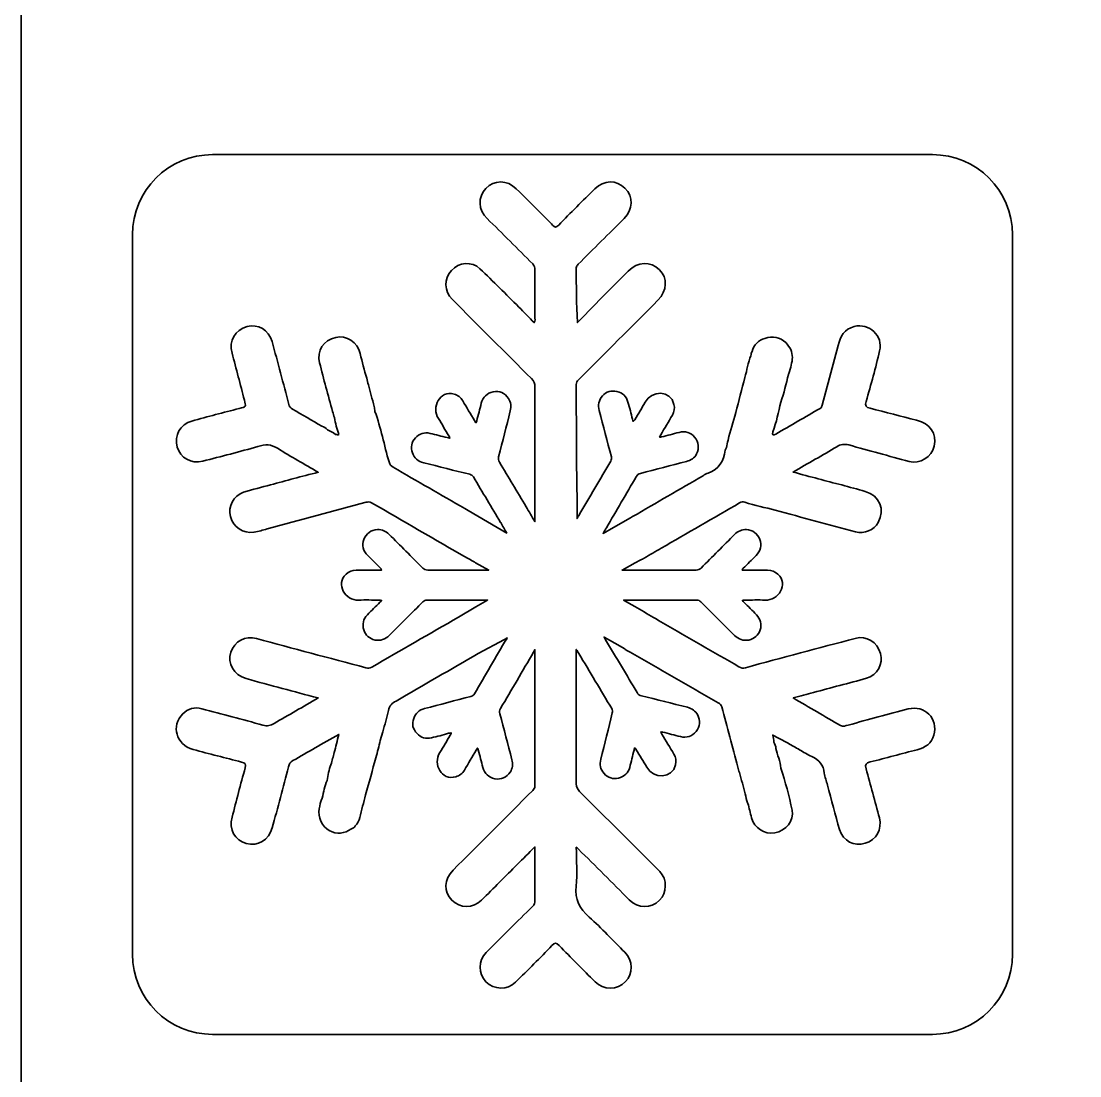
# Model space of a CAD drawing. Extents: x 33 to 2005, y -1071 to -21.
# Drawn here: x 32.9 to 300.2, y -553.9 to -287.6 of the extents above; entities that cross this region are included whole.
import ezdxf

# ---------------------------------------------------------------- set-up
doc = ezdxf.new("R2010")
doc.units = 0
doc.header["$MEASUREMENT"] = 0
doc.layers.add('Layer 1', color=7, linetype='Continuous', lineweight=0)

# ---------------------------------------------------------------- blocks, each defined once
blk = doc.blocks.new('Block_0')
at = {"layer": 'Layer 1', "color": 240, "lineweight": 35, "true_color": 0xed2024}
for points, knots in [([(753.8, -21.22), (753.8, -21.22), (84.26, -21.22), (84.26, -21.22), (55.91, -21.22), (32.93, -44.21), (32.93, -72.56), (32.93, -72.56), (32.93, -1043.07), (32.93, -1043.07), (32.93, -1056.71), (43.99, -1067.78), (57.63, -1067.78), (57.63, -1067.78), (780.43, -1067.78), (780.43, -1067.78), (794.08, -1067.78), (805.14, -1056.71), (805.14, -1043.07), (805.14, -1043.07), (805.14, -72.56), (805.14, -72.56), (805.14, -44.21), (782.15, -21.22), (753.8, -21.22)], [0, 0, 0, 0, 1, 1, 1, 2, 2, 2, 3, 3, 3, 4, 4, 4, 5, 5, 5, 6, 6, 6, 7, 7, 7, 8, 8, 8, 8]), ([(283.22, -523.26), (283.22, -534.43), (274.17, -543.48), (263, -543.48), (263, -543.48), (81.26, -543.48), (81.26, -543.48), (70.09, -543.48), (61.04, -534.43), (61.04, -523.26), (61.04, -523.26), (61.04, -341.52), (61.04, -341.52), (61.04, -330.35), (70.09, -321.3), (81.26, -321.3), (81.26, -321.3), (263, -321.3), (263, -321.3), (274.17, -321.3), (283.22, -330.35), (283.22, -341.52), (283.22, -341.52), (283.22, -523.26), (283.22, -523.26)], [0, 0, 0, 0, 1, 1, 1, 2, 2, 2, 3, 3, 3, 4, 4, 4, 5, 5, 5, 6, 6, 6, 7, 7, 7, 8, 8, 8, 8]), ([(263.37, -467.89), (262.77, -469.96), (261.23, -471.05), (259.19, -471.58), (255.22, -472.6), (251.29, -473.68), (247.29, -474.67), (246.24, -474.95), (245.92, -475.26), (246.27, -476.39), (247.4, -480.53), (248.49, -484.63), (249.61, -488.81), (250.35, -491.69), (248.84, -494.43), (246.03, -495.23), (243.26, -496.08), (240.48, -494.64), (239.57, -491.76), (238.45, -488.04), (237.5, -484.25), (236.52, -480.53), (236.2, -479.47), (235.85, -478.49), (235.71, -477.47), (235.53, -475.37), (234.34, -474.21), (232.59, -473.33), (231.46, -472.84), (230.44, -472.17), (229.43, -471.58), (228.48, -471.05), (227.53, -470.49), (226.58, -469.96), (225.29, -469.26), (223.99, -468.56), (222.69, -467.89), (222.76, -468.45), (222.93, -469.09), (222.97, -469.65), (223.25, -470.14), (223.5, -470.66), (223.43, -471.26), (223.88, -472.91), (224.58, -474.49), (224.72, -476.21), (225.88, -479.72), (226.86, -483.27), (227.57, -486.85), (228.09, -489.58), (226.02, -492.04), (223.18, -492.57), (220.58, -493.06), (218.06, -491.37), (217.32, -488.78), (217, -487.55), (216.72, -486.32), (216.41, -485.13), (216.34, -485.09), (216.34, -485.09), (216.34, -485.02), (216.12, -484.28), (215.91, -483.48), (215.7, -482.74), (215.25, -480.91), (214.76, -479.09), (214.33, -477.3), (213.98, -476.88), (213.98, -476.39), (213.88, -475.96), (212.54, -470.88), (211.18, -465.82), (209.84, -460.77), (209.7, -460.21), (209.32, -460), (208.89, -459.78), (202.68, -456.17), (196.43, -452.59), (190.22, -449.01), (188.64, -448.06), (187.06, -447.15), (185.45, -446.24), (185.45, -446.24), (185.34, -446.13), (185.34, -446.13), (185.34, -446.13), (182.82, -444.69), (182.82, -444.69), (182.82, -444.69), (182.78, -444.69), (182.78, -444.69), (182.78, -444.69), (180.08, -443.15), (180.08, -443.15), (180.25, -443.39), (180.36, -443.6), (180.5, -443.81), (183.17, -448.31), (185.83, -452.73), (188.43, -457.15), (188.71, -457.64), (189.06, -457.85), (189.52, -457.96), (193.42, -458.91), (197.31, -459.89), (201.14, -460.87), (202.3, -461.19), (203.17, -461.79), (203.73, -462.84), (204.47, -464.24), (204.4, -465.72), (203.35, -466.98), (202.3, -468.24), (200.93, -468.66), (199.38, -468.28), (197.87, -467.89), (196.43, -467.54), (194.89, -467.12), (194.78, -467.09), (194.64, -466.98), (194.4, -467.12), (194.4, -467.12), (194.71, -467.68), (194.71, -467.68), (195.7, -469.33), (196.72, -471.05), (197.73, -472.67), (198.22, -473.51), (198.36, -474.46), (198.15, -475.37), (197.35, -479.05), (192.54, -478.95), (190.89, -476), (190.01, -474.49), (189.1, -473.05), (188.22, -471.58), (188.15, -471.44), (188.08, -471.19), (187.8, -471.12), (187.77, -471.37), (187.69, -471.51), (187.69, -471.68), (187.27, -473.16), (186.99, -474.6), (186.57, -476.04), (186.19, -477.47), (185.2, -478.39), (183.76, -478.74), (182.36, -479.09), (181.13, -478.7), (180.08, -477.61), (179.13, -476.56), (178.92, -475.33), (179.27, -473.96), (180.25, -470.07), (181.24, -466.21), (182.18, -462.31), (182.29, -461.93), (182.29, -461.54), (182.04, -461.19), (179.27, -456.59), (176.5, -451.92), (173.73, -447.29), (173.52, -446.94), (173.34, -446.62), (173.09, -446.24), (173.09, -446.24), (173.09, -455.5), (173.09, -455.5), (173.09, -463.72), (173.09, -471.96), (173.06, -480.21), (173.06, -481.02), (173.34, -481.51), (173.9, -482.11), (180.68, -488.85), (187.41, -495.58), (194.19, -502.36), (196.05, -504.29), (196.01, -507.8), (194.12, -509.59), (191.84, -511.77), (188.71, -511.77), (186.43, -509.48), (182.18, -505.24), (177.94, -500.95), (173.62, -496.71), (173.55, -496.57), (173.41, -496.5), (173.09, -496.22), (173.09, -499.66), (173.38, -502.85), (173.02, -506.04), (172.67, -509.41), (173.9, -511.69), (176.36, -513.87), (179.48, -516.68), (182.36, -519.77), (185.34, -522.75), (187.41, -524.86), (187.48, -528.12), (185.52, -530.16), (183.38, -532.33), (180.01, -532.37), (177.83, -530.19), (174.78, -527.17), (171.73, -524.12), (168.78, -521.03), (168.04, -520.29), (167.65, -520.29), (166.95, -521.07), (163.93, -524.15), (160.88, -527.21), (157.76, -530.3), (155.69, -532.37), (152.35, -532.26), (150.28, -530.19), (148.28, -528.19), (148.28, -524.86), (150.35, -522.79), (154.25, -518.89), (158.14, -514.99), (162.07, -511.13), (162.53, -510.71), (162.63, -510.26), (162.63, -509.66), (162.63, -509.66), (162.63, -496.15), (162.63, -496.15), (161.06, -497.69), (159.62, -499.13), (158.21, -500.53), (155.19, -503.55), (152.21, -506.57), (149.19, -509.55), (146.95, -511.77), (143.75, -511.69), (141.65, -509.59), (139.54, -507.52), (139.68, -504.29), (141.96, -502.04), (148.63, -495.34), (155.33, -488.6), (162.07, -481.86), (162.35, -481.51), (162.63, -481.26), (162.63, -480.81), (162.63, -480.81), (162.63, -449.89), (162.63, -449.89), (162.63, -449.85), (162.63, -449.85), (162.63, -449.82), (162.63, -449.82), (162.63, -446.31), (162.63, -446.31), (162.53, -446.52), (162.42, -446.73), (162.28, -446.97), (159.51, -451.68), (156.77, -456.45), (153.97, -461.15), (153.68, -461.61), (153.65, -462), (153.79, -462.49), (154.81, -466.38), (155.83, -470.21), (156.84, -474.1), (157.09, -475.19), (157.02, -476.32), (156.39, -477.23), (155.44, -478.6), (154.14, -479.23), (152.53, -478.91), (150.95, -478.6), (149.93, -477.61), (149.47, -476.04), (149.12, -474.6), (148.74, -473.12), (148.31, -471.65), (148.28, -471.47), (148.31, -471.3), (148.1, -471.19), (148.1, -471.19), (147.82, -471.68), (147.82, -471.68), (146.84, -473.4), (145.79, -475.05), (144.87, -476.74), (144.35, -477.58), (143.58, -478.11), (142.66, -478.42), (139.05, -479.47), (136.8, -475.19), (138.63, -472.31), (139.54, -470.88), (140.42, -469.4), (141.22, -467.93), (141.33, -467.75), (141.51, -467.61), (141.47, -467.3), (141.22, -467.37), (141.05, -467.4), (140.84, -467.44), (139.43, -467.86), (137.96, -468.24), (136.52, -468.59), (135.08, -468.91), (133.82, -468.56), (132.84, -467.44), (131.78, -466.38), (131.54, -465.08), (132.03, -463.72), (132.45, -462.35), (133.43, -461.54), (134.8, -461.19), (138.7, -460.17), (142.56, -459.15), (146.45, -458.13), (146.88, -458.03), (147.12, -457.85), (147.37, -457.47), (150.07, -452.84), (152.77, -448.2), (155.51, -443.57), (155.51, -443.5), (155.54, -443.43), (155.62, -443.32), (155.62, -443.32), (155.02, -443.71), (155.02, -443.71), (155.02, -443.71), (154.98, -443.71), (154.98, -443.71), (154.98, -443.71), (148.31, -447.32), (148.31, -447.32), (141.4, -451.29), (134.49, -455.29), (127.57, -459.29), (126.59, -459.82), (125.85, -460.45), (125.64, -461.68), (125.29, -463.5), (124.73, -465.26), (124.24, -467.05), (124.24, -467.05), (123.57, -469.23), (123.57, -469.23), (123.32, -470.7), (122.87, -472.14), (122.45, -473.61), (121.57, -476.7), (120.9, -479.93), (119.85, -482.98), (119.39, -484.91), (118.9, -486.85), (118.45, -488.71), (118.24, -489.51), (117.85, -490.21), (117.25, -490.85), (117.01, -491.23), (116.69, -491.55), (116.16, -491.62), (114.69, -492.81), (112.51, -493.02), (110.72, -492), (108.93, -491.02), (107.74, -488.6), (108.16, -486.49), (108.37, -485.62), (108.44, -484.63), (108.93, -483.79), (109.29, -482.28), (109.53, -480.74), (110.16, -479.37), (110.44, -478), (110.62, -476.63), (111.15, -475.37), (111.39, -474.35), (111.71, -473.33), (111.99, -472.28), (112.34, -470.88), (112.69, -469.44), (113.15, -467.72), (111.01, -468.91), (109.11, -469.96), (107.18, -471.09), (105.28, -472.17), (103.42, -473.33), (101.53, -474.35), (100.86, -474.7), (100.58, -475.19), (100.41, -475.93), (99.04, -481.02), (97.74, -486.25), (96.3, -491.34), (95.46, -494.43), (92.68, -496.08), (89.74, -495.27), (86.86, -494.46), (85.35, -491.69), (86.19, -488.64), (87.24, -484.46), (88.33, -480.32), (89.49, -476.18), (89.77, -475.19), (89.49, -474.95), (88.58, -474.7), (84.51, -473.68), (80.4, -472.63), (76.33, -471.51), (72.05, -470.31), (70.68, -465.51), (73.73, -462.52), (75.06, -461.22), (76.71, -460.77), (78.54, -461.22), (83.66, -462.59), (88.79, -463.96), (93.95, -465.37), (95.04, -465.68), (95.88, -465.54), (96.83, -464.94), (100.41, -462.84), (104.09, -460.77), (107.92, -458.52), (104.76, -457.71), (101.84, -456.87), (98.86, -456.1), (95.88, -455.29), (92.75, -454.52), (89.74, -453.64), (86.51, -452.69), (84.96, -449.85), (85.87, -446.97), (86.75, -444.17), (89.52, -442.76), (92.37, -443.5), (101.53, -445.99), (110.72, -448.45), (119.96, -450.87), (120.48, -451.05), (120.9, -451.05), (121.43, -450.73), (128.73, -446.52), (136.07, -442.31), (143.37, -438.09), (143.37, -438.09), (147.75, -435.5), (147.75, -435.5), (147.75, -435.5), (150.67, -433.81), (150.67, -433.81), (150.67, -433.81), (147.58, -433.81), (147.58, -433.81), (143.54, -433.81), (139.47, -433.81), (135.36, -433.78), (134.94, -433.78), (134.66, -433.95), (134.38, -434.2), (131.54, -437.08), (128.69, -439.88), (125.85, -442.73), (124.83, -443.71), (123.64, -444.17), (122.27, -443.88), (120.83, -443.57), (119.85, -442.66), (119.43, -441.29), (119.01, -439.88), (119.29, -438.59), (120.34, -437.53), (121.39, -436.41), (122.45, -435.39), (123.5, -434.34), (123.64, -434.2), (123.78, -434.06), (123.92, -433.88), (123.68, -433.71), (123.47, -433.81), (123.29, -433.81), (121.57, -433.81), (119.89, -433.71), (118.13, -433.81), (114.8, -433.95), (112.2, -429.78), (114.97, -427.25), (115.67, -426.58), (116.52, -426.23), (117.5, -426.23), (117.5, -426.23), (123.92, -426.23), (123.92, -426.23), (123.96, -425.95), (123.78, -425.88), (123.68, -425.77), (123.68, -425.77), (120.45, -422.55), (120.45, -422.55), (119.25, -421.39), (118.94, -419.98), (119.46, -418.47), (120.06, -416.93), (121.25, -416.09), (122.9, -415.98), (124.06, -415.91), (125.01, -416.4), (125.85, -417.21), (128.66, -420.02), (131.47, -422.86), (134.31, -425.7), (134.66, -426.06), (135.05, -426.23), (135.57, -426.23), (135.57, -426.23), (150.98, -426.23), (150.98, -426.23), (150.98, -426.23), (147.65, -424.37), (147.65, -424.37), (147.65, -424.37), (147.44, -424.23), (147.44, -424.23), (147.37, -424.23), (147.33, -424.19), (147.26, -424.12), (146.84, -423.91), (146.38, -423.63), (145.93, -423.39), (145.93, -423.39), (145.58, -423.21), (145.58, -423.21), (137.47, -418.51), (129.4, -413.88), (121.39, -409.21), (120.83, -408.93), (120.48, -409), (119.99, -409.1), (111.71, -411.35), (103.39, -413.6), (95.04, -415.81), (93.95, -416.12), (92.86, -416.47), (91.7, -416.65), (88.96, -417.03), (86.51, -415.35), (85.77, -412.72), (85.1, -410.26), (86.54, -407.45), (89.1, -406.58), (91.35, -405.8), (93.6, -405.31), (95.88, -404.68), (99.81, -403.63), (103.74, -402.57), (107.92, -401.52), (104.41, -399.42), (101, -397.63), (97.77, -395.52), (96.02, -394.4), (94.54, -394.4), (92.72, -394.99), (88.12, -396.33), (83.42, -397.52), (78.78, -398.71), (75.84, -399.45), (73.13, -397.91), (72.33, -395.17), (71.52, -392.19), (73.03, -389.45), (76.05, -388.57), (80.05, -387.45), (84.01, -386.43), (87.98, -385.41), (89.74, -384.95), (89.74, -384.95), (89.28, -383.31), (88.3, -379.34), (87.21, -375.41), (86.16, -371.41), (85.31, -368.21), (86.86, -365.58), (90.02, -364.7), (92.68, -363.97), (95.46, -365.58), (96.26, -368.53), (97.74, -373.79), (99.14, -379.09), (100.48, -384.36), (100.65, -384.95), (100.9, -385.27), (101.46, -385.59), (103.92, -386.99), (106.41, -388.43), (108.86, -389.9), (109.36, -390.11), (109.92, -390.29), (110.23, -390.78), (110.9, -391.2), (111.67, -391.34), (112.27, -391.94), (112.44, -391.83), (112.65, -392.08), (112.83, -392.08), (112.94, -392.08), (113.01, -392.08), (113.11, -391.94), (112.76, -390.5), (112.16, -389.17), (112.02, -387.69), (111.88, -387.2), (111.67, -386.71), (111.57, -386.15), (110.44, -382.08), (109.29, -378.01), (108.27, -373.86), (107.5, -370.85), (109.29, -368.11), (112.34, -367.44), (115.04, -366.84), (117.81, -368.67), (118.52, -371.55), (119.04, -373.62), (119.57, -375.69), (120.17, -377.79), (120.27, -378.32), (120.41, -378.92), (120.59, -379.41), (121.08, -381.23), (121.57, -383.06), (122.03, -384.88), (122.13, -385.34), (122.2, -385.73), (122.24, -386.15), (123.78, -390.33), (124.55, -394.68), (125.82, -398.92), (126.03, -399.56), (126.31, -399.94), (126.87, -400.26), (132.91, -403.77), (138.94, -407.21), (144.91, -410.68), (144.91, -410.68), (145.79, -411.17), (145.79, -411.17), (145.79, -411.17), (155.54, -416.89), (155.54, -416.89), (155.02, -415.98), (154.49, -415.1), (154, -414.19), (154, -414.19), (153.97, -414.19), (153.97, -414.19), (151.72, -410.4), (149.4, -406.58), (147.09, -402.68), (146.88, -402.33), (146.59, -402.19), (146.21, -402.01), (142.28, -401.1), (138.45, -400.08), (134.56, -399.1), (133.12, -398.78), (132.13, -397.94), (131.71, -396.57), (131.22, -395.2), (131.47, -393.9), (132.45, -392.85), (133.5, -391.76), (134.73, -391.34), (136.17, -391.69), (137.64, -392.01), (139.05, -392.43), (140.52, -392.75), (140.7, -392.82), (140.91, -392.85), (141.12, -392.92), (141.15, -392.64), (140.98, -392.5), (140.91, -392.33), (140.03, -390.89), (139.15, -389.34), (138.28, -387.94), (136.42, -385.1), (138.63, -380.78), (142.21, -381.76), (143.16, -382.08), (143.93, -382.57), (144.42, -383.48), (145.4, -385.17), (146.42, -386.78), (147.4, -388.46), (147.4, -388.46), (147.72, -388.99), (147.72, -388.99), (147.93, -388.85), (147.93, -388.68), (147.96, -388.5), (148.31, -387.06), (148.74, -385.59), (149.09, -384.08), (149.47, -382.53), (150.49, -381.52), (152.11, -381.2), (153.68, -380.88), (155.02, -381.52), (155.93, -382.85), (156.6, -383.8), (156.7, -384.88), (156.42, -386.04), (155.44, -389.9), (154.49, -393.73), (153.47, -397.59), (153.37, -398.12), (153.37, -398.5), (153.68, -398.99), (155.9, -402.75), (158.18, -406.47), (160.42, -410.23), (161.16, -411.45), (161.86, -412.72), (162.63, -413.95), (162.63, -413.95), (162.63, -379.9), (162.63, -379.9), (162.71, -379.09), (162.42, -378.5), (161.79, -377.86), (155.12, -371.23), (148.42, -364.53), (141.72, -357.79), (139.75, -355.82), (139.65, -352.63), (141.54, -350.56), (143.44, -348.45), (146.66, -348.14), (148.77, -350.14), (152.14, -353.3), (155.33, -356.56), (158.56, -359.79), (159.86, -361.09), (161.16, -362.42), (162.46, -363.72), (162.78, -363.23), (162.63, -362.74), (162.63, -362.28), (162.63, -362.28), (162.63, -350.38), (162.63, -350.38), (162.63, -349.82), (162.56, -349.4), (162.11, -348.91), (158.25, -345.08), (154.46, -341.22), (150.56, -337.43), (148.31, -335.19), (148.21, -332.03), (150.24, -329.82), (152.32, -327.67), (155.62, -327.6), (157.9, -329.89), (160.11, -332.03), (162.28, -334.2), (164.46, -336.41), (165.34, -337.29), (166.29, -338.17), (167.09, -339.08), (167.65, -339.75), (167.97, -339.75), (168.64, -339.08), (171.62, -335.99), (174.74, -332.94), (177.8, -329.89), (179.97, -327.71), (183.27, -327.6), (185.38, -329.75), (187.55, -331.89), (187.41, -335.15), (185.17, -337.43), (181.31, -341.22), (177.41, -345.12), (173.55, -348.98), (173.27, -349.26), (173.09, -349.47), (173.09, -349.89), (173.09, -354.38), (173.09, -358.95), (173.38, -363.72), (175.2, -361.86), (176.96, -360.04), (178.78, -358.17), (181.24, -355.68), (183.76, -353.23), (186.22, -350.7), (188.64, -348.28), (191.77, -348.14), (194.08, -350.38), (196.19, -352.42), (196.05, -355.68), (193.7, -358.07), (187.06, -364.77), (180.36, -371.44), (173.62, -378.15), (173.27, -378.5), (173.09, -378.85), (173.09, -379.37), (173.09, -388.68), (173.09, -398.01), (173.27, -407.45), (173.27, -407.45), (173.27, -413.21), (173.27, -413.21), (173.41, -412.93), (173.59, -412.65), (173.73, -412.4), (176.43, -407.84), (179.1, -403.24), (181.8, -398.68), (182.01, -398.29), (182.01, -397.94), (181.94, -397.59), (180.89, -393.69), (179.87, -389.8), (178.89, -385.94), (178.5, -384.57), (178.71, -383.31), (179.69, -382.25), (180.68, -381.16), (181.94, -380.78), (183.34, -381.13), (184.82, -381.45), (185.73, -382.36), (186.12, -383.8), (186.57, -385.24), (186.92, -386.71), (187.27, -388.11), (187.31, -388.36), (187.41, -388.5), (187.48, -388.68), (187.73, -388.61), (187.77, -388.36), (187.87, -388.25), (188.75, -386.74), (189.63, -385.34), (190.47, -383.8), (192.08, -380.78), (196.93, -380.67), (197.73, -384.36), (197.98, -385.27), (197.84, -386.22), (197.35, -387.06), (196.36, -388.75), (195.38, -390.43), (194.4, -392.08), (194.4, -392.08), (194.12, -392.64), (194.12, -392.64), (194.29, -392.75), (194.47, -392.64), (194.61, -392.57), (196.05, -392.26), (197.56, -391.83), (199.03, -391.45), (200.61, -391.03), (201.94, -391.45), (202.96, -392.68), (204.05, -393.98), (204.16, -395.41), (203.45, -396.89), (202.93, -397.91), (202.05, -398.5), (200.89, -398.78), (197.03, -399.8), (193.17, -400.82), (189.27, -401.8), (188.78, -401.94), (188.47, -402.19), (188.22, -402.64), (185.69, -406.96), (183.2, -411.24), (180.68, -415.56), (180.43, -416.05), (180.08, -416.47), (179.83, -416.96), (179.83, -416.96), (182.5, -415.46), (182.5, -415.46), (182.5, -415.46), (186.75, -413.03), (186.75, -413.03), (186.75, -413.03), (187.27, -412.72), (187.27, -412.72), (187.31, -412.72), (187.31, -412.72), (187.31, -412.72), (193.28, -409.24), (199.21, -405.8), (205.1, -402.4), (205.49, -402.12), (205.95, -401.84), (206.37, -401.73), (209.1, -400.75), (210.4, -398.71), (210.68, -395.91), (210.75, -395.69), (210.86, -395.48), (210.97, -395.27), (211.07, -394.68), (211.25, -394.05), (211.39, -393.38), (212.05, -391.1), (212.68, -388.78), (213.35, -386.43), (214.09, -383.48), (214.9, -380.53), (215.63, -377.55), (216.23, -375.76), (216.41, -373.79), (217.18, -372.07), (217.18, -371.69), (217.28, -371.34), (217.49, -371.02), (217.88, -369.23), (219.11, -368.21), (220.69, -367.69), (222.65, -367.02), (224.51, -367.34), (225.95, -368.77), (227.11, -369.9), (227.64, -371.13), (227.64, -372.5), (227.64, -373.16), (227.53, -373.76), (227.32, -374.43), (227.32, -375.2), (226.94, -375.83), (226.72, -376.57), (226.69, -376.64), (226.69, -376.74), (226.65, -376.81), (226.06, -379.16), (225.53, -381.52), (224.72, -383.8), (224.16, -386.32), (223.6, -388.85), (222.72, -391.31), (222.72, -391.31), (222.69, -391.34), (222.69, -391.38), (222.55, -392.08), (222.76, -392.26), (223.43, -391.87), (227.18, -389.73), (230.9, -387.55), (234.66, -385.38), (235.01, -385.17), (235.11, -384.88), (235.18, -384.53), (235.18, -384.53), (239.18, -369.48), (239.18, -369.48), (239.78, -367.23), (240.76, -365.37), (243.26, -364.7), (246.98, -363.72), (250.63, -367.05), (249.68, -370.85), (248.66, -375.13), (247.5, -379.37), (246.27, -383.62), (245.92, -384.78), (246.27, -385.06), (247.29, -385.34), (251.19, -386.32), (255.08, -387.38), (258.98, -388.36), (262.49, -389.27), (264.14, -391.69), (263.44, -394.92), (262.84, -397.7), (259.86, -399.49), (257.15, -398.78), (252.03, -397.41), (246.91, -396.05), (241.89, -394.61), (240.73, -394.33), (239.85, -394.47), (238.83, -395.06), (235.29, -397.2), (231.64, -399.24), (227.81, -401.45), (230.06, -402.08), (232.09, -402.61), (234.13, -403.17), (238.13, -404.22), (242.1, -405.21), (246.03, -406.36), (249.71, -407.45), (251.08, -410.89), (249.33, -414.19), (248.31, -416.09), (245.78, -417.14), (243.61, -416.58), (236.83, -414.75), (230.09, -412.93), (223.32, -411.1), (220.76, -410.47), (218.23, -409.8), (215.63, -409.1), (215.14, -408.93), (214.76, -409), (214.33, -409.24), (207.74, -413.07), (201.1, -416.89), (194.5, -420.68), (193.13, -421.53), (191.73, -422.33), (190.26, -423.18), (190.26, -423.18), (190.12, -423.21), (190.12, -423.21), (189.91, -423.39), (189.63, -423.53), (189.34, -423.63), (189.31, -423.63), (189.27, -423.63), (189.27, -423.7), (189.27, -423.7), (189.24, -423.7), (189.24, -423.7), (189.24, -423.7), (187.94, -424.41), (187.94, -424.41), (187.94, -424.41), (187.91, -424.41), (187.91, -424.41), (187.91, -424.41), (184.64, -426.23), (184.64, -426.23), (184.64, -426.23), (203.35, -426.23), (203.35, -426.23), (203.84, -426.23), (204.23, -426.06), (204.61, -425.7), (207.42, -422.86), (210.26, -420.02), (213.07, -417.21), (213.88, -416.4), (214.9, -415.91), (216.02, -415.98), (217.63, -416.09), (218.83, -416.93), (219.42, -418.47), (219.95, -419.98), (219.63, -421.39), (218.48, -422.55), (217.39, -423.63), (216.3, -424.69), (215.25, -425.77), (215.14, -425.88), (214.93, -425.95), (214.97, -426.23), (214.97, -426.23), (221.39, -426.23), (221.39, -426.23), (222.44, -426.23), (223.25, -426.58), (223.99, -427.25), (226.72, -429.78), (224.13, -433.95), (220.76, -433.81), (219.04, -433.71), (217.32, -433.81), (215.6, -433.81), (215.42, -433.81), (215.21, -433.71), (215.04, -433.88), (215.14, -434.06), (215.28, -434.2), (215.42, -434.34), (216.51, -435.39), (217.56, -436.41), (218.58, -437.53), (219.6, -438.59), (219.92, -439.88), (219.53, -441.29), (219.04, -442.66), (218.09, -443.57), (216.69, -443.88), (215.25, -444.17), (214.05, -443.71), (213.04, -442.73), (210.19, -439.88), (207.35, -437.08), (204.51, -434.2), (204.26, -433.95), (203.95, -433.78), (203.49, -433.78), (197.7, -433.81), (191.87, -433.81), (186.08, -433.81), (186.08, -433.81), (185.03, -433.81), (185.03, -433.81), (185.03, -433.81), (187.87, -435.43), (187.87, -435.43), (187.87, -435.43), (190.19, -436.8), (190.19, -436.8), (190.22, -436.8), (190.22, -436.8), (190.22, -436.8), (191.8, -437.74), (193.42, -438.69), (195, -439.6), (201.38, -443.29), (207.74, -446.97), (214.16, -450.62), (214.72, -451.01), (215.21, -451.05), (215.81, -450.87), (225.04, -448.38), (234.31, -445.92), (243.5, -443.46), (246.34, -442.66), (249.05, -444.38), (249.92, -447.32), (250.66, -449.85), (249.12, -452.73), (246.34, -453.54), (241.92, -454.8), (237.39, -455.92), (232.97, -457.15), (231.29, -457.61), (229.64, -458.03), (227.88, -458.52), (231.92, -460.87), (235.85, -463.19), (239.78, -465.51), (240.48, -465.82), (241.08, -465.51), (241.75, -465.37), (246.8, -463.96), (251.85, -462.59), (256.91, -461.29), (261.05, -460.21), (264.53, -463.75), (263.37, -467.89)], [0, 0, 0, 0, 1, 1, 1, 2, 2, 2, 3, 3, 3, 4, 4, 4, 5, 5, 5, 6, 6, 6, 7, 7, 7, 8, 8, 8, 9, 9, 9, 10, 10, 10, 11, 11, 11, 12, 12, 12, 13, 13, 13, 14, 14, 14, 15, 15, 15, 16, 16, 16, 17, 17, 17, 18, 18, 18, 19, 19, 19, 20, 20, 20, 21, 21, 21, 22, 22, 22, 23, 23, 23, 24, 24, 24, 25, 25, 25, 26, 26, 26, 27, 27, 27, 28, 28, 28, 29, 29, 29, 30, 30, 30, 31, 31, 31, 32, 32, 32, 33, 33, 33, 34, 34, 34, 35, 35, 35, 36, 36, 36, 37, 37, 37, 38, 38, 38, 39, 39, 39, 40, 40, 40, 41, 41, 41, 42, 42, 42, 43, 43, 43, 44, 44, 44, 45, 45, 45, 46, 46, 46, 47, 47, 47, 48, 48, 48, 49, 49, 49, 50, 50, 50, 51, 51, 51, 52, 52, 52, 53, 53, 53, 54, 54, 54, 55, 55, 55, 56, 56, 56, 57, 57, 57, 58, 58, 58, 59, 59, 59, 60, 60, 60, 61, 61, 61, 62, 62, 62, 63, 63, 63, 64, 64, 64, 65, 65, 65, 66, 66, 66, 67, 67, 67, 68, 68, 68, 69, 69, 69, 70, 70, 70, 71, 71, 71, 72, 72, 72, 73, 73, 73, 74, 74, 74, 75, 75, 75, 76, 76, 76, 77, 77, 77, 78, 78, 78, 79, 79, 79, 80, 80, 80, 81, 81, 81, 82, 82, 82, 83, 83, 83, 84, 84, 84, 85, 85, 85, 86, 86, 86, 87, 87, 87, 88, 88, 88, 89, 89, 89, 90, 90, 90, 91, 91, 91, 92, 92, 92, 93, 93, 93, 94, 94, 94, 95, 95, 95, 96, 96, 96, 97, 97, 97, 98, 98, 98, 99, 99, 99, 100, 100, 100, 101, 101, 101, 102, 102, 102, 103, 103, 103, 104, 104, 104, 105, 105, 105, 106, 106, 106, 107, 107, 107, 108, 108, 108, 109, 109, 109, 110, 110, 110, 111, 111, 111, 112, 112, 112, 113, 113, 113, 114, 114, 114, 115, 115, 115, 116, 116, 116, 117, 117, 117, 118, 118, 118, 119, 119, 119, 120, 120, 120, 121, 121, 121, 122, 122, 122, 123, 123, 123, 124, 124, 124, 125, 125, 125, 126, 126, 126, 127, 127, 127, 128, 128, 128, 129, 129, 129, 130, 130, 130, 131, 131, 131, 132, 132, 132, 133, 133, 133, 134, 134, 134, 135, 135, 135, 136, 136, 136, 137, 137, 137, 138, 138, 138, 139, 139, 139, 140, 140, 140, 141, 141, 141, 142, 142, 142, 143, 143, 143, 144, 144, 144, 145, 145, 145, 146, 146, 146, 147, 147, 147, 148, 148, 148, 149, 149, 149, 150, 150, 150, 151, 151, 151, 152, 152, 152, 153, 153, 153, 154, 154, 154, 155, 155, 155, 156, 156, 156, 157, 157, 157, 158, 158, 158, 159, 159, 159, 160, 160, 160, 161, 161, 161, 162, 162, 162, 163, 163, 163, 164, 164, 164, 165, 165, 165, 166, 166, 166, 167, 167, 167, 168, 168, 168, 169, 169, 169, 170, 170, 170, 171, 171, 171, 172, 172, 172, 173, 173, 173, 174, 174, 174, 175, 175, 175, 176, 176, 176, 177, 177, 177, 178, 178, 178, 179, 179, 179, 180, 180, 180, 181, 181, 181, 182, 182, 182, 183, 183, 183, 184, 184, 184, 185, 185, 185, 186, 186, 186, 187, 187, 187, 188, 188, 188, 189, 189, 189, 190, 190, 190, 191, 191, 191, 192, 192, 192, 193, 193, 193, 194, 194, 194, 195, 195, 195, 196, 196, 196, 197, 197, 197, 198, 198, 198, 199, 199, 199, 200, 200, 200, 201, 201, 201, 202, 202, 202, 203, 203, 203, 204, 204, 204, 205, 205, 205, 206, 206, 206, 207, 207, 207, 208, 208, 208, 209, 209, 209, 210, 210, 210, 211, 211, 211, 212, 212, 212, 213, 213, 213, 214, 214, 214, 215, 215, 215, 216, 216, 216, 217, 217, 217, 218, 218, 218, 219, 219, 219, 220, 220, 220, 221, 221, 221, 222, 222, 222, 223, 223, 223, 224, 224, 224, 225, 225, 225, 226, 226, 226, 227, 227, 227, 228, 228, 228, 229, 229, 229, 230, 230, 230, 231, 231, 231, 232, 232, 232, 233, 233, 233, 234, 234, 234, 235, 235, 235, 236, 236, 236, 237, 237, 237, 238, 238, 238, 239, 239, 239, 240, 240, 240, 241, 241, 241, 242, 242, 242, 243, 243, 243, 244, 244, 244, 245, 245, 245, 246, 246, 246, 247, 247, 247, 248, 248, 248, 249, 249, 249, 250, 250, 250, 251, 251, 251, 252, 252, 252, 253, 253, 253, 254, 254, 254, 255, 255, 255, 256, 256, 256, 257, 257, 257, 258, 258, 258, 259, 259, 259, 260, 260, 260, 261, 261, 261, 262, 262, 262, 263, 263, 263, 264, 264, 264, 265, 265, 265, 266, 266, 266, 267, 267, 267, 268, 268, 268, 269, 269, 269, 270, 270, 270, 271, 271, 271, 272, 272, 272, 273, 273, 273, 274, 274, 274, 275, 275, 275, 276, 276, 276, 277, 277, 277, 278, 278, 278, 279, 279, 279, 280, 280, 280, 281, 281, 281, 282, 282, 282, 283, 283, 283, 284, 284, 284, 285, 285, 285, 286, 286, 286, 287, 287, 287, 288, 288, 288, 289, 289, 289, 290, 290, 290, 291, 291, 291, 292, 292, 292, 293, 293, 293, 294, 294, 294, 295, 295, 295, 296, 296, 296, 297, 297, 297, 298, 298, 298, 299, 299, 299, 300, 300, 300, 301, 301, 301, 302, 302, 302, 303, 303, 303, 304, 304, 304, 305, 305, 305, 306, 306, 306, 307, 307, 307, 308, 308, 308, 309, 309, 309, 310, 310, 310, 311, 311, 311, 312, 312, 312, 313, 313, 313, 314, 314, 314, 315, 315, 315, 316, 316, 316, 317, 317, 317, 318, 318, 318, 319, 319, 319, 320, 320, 320, 321, 321, 321, 322, 322, 322, 323, 323, 323, 324, 324, 324, 325, 325, 325, 326, 326, 326, 327, 327, 327, 328, 328, 328, 329, 329, 329, 330, 330, 330, 331, 331, 331, 332, 332, 332, 333, 333, 333, 334, 334, 334, 335, 335, 335, 336, 336, 336, 337, 337, 337, 338, 338, 338, 339, 339, 339, 340, 340, 340, 341, 341, 341, 342, 342, 342, 343, 343, 343, 344, 344, 344, 345, 345, 345, 346, 346, 346, 347, 347, 347, 348, 348, 348, 349, 349, 349, 350, 350, 350, 351, 351, 351, 352, 352, 352, 353, 353, 353, 354, 354, 354, 355, 355, 355, 356, 356, 356, 357, 357, 357, 358, 358, 358, 359, 359, 359, 360, 360, 360, 361, 361, 361, 362, 362, 362, 363, 363, 363, 364, 364, 364, 365, 365, 365, 366, 366, 366, 367, 367, 367, 368, 368, 368, 369, 369, 369, 370, 370, 370, 371, 371, 371, 372, 372, 372, 373, 373, 373, 374, 374, 374, 375, 375, 375, 376, 376, 376, 377, 377, 377, 378, 378, 378, 379, 379, 379, 380, 380, 380, 381, 381, 381, 382, 382, 382, 383, 383, 383, 384, 384, 384, 385, 385, 385, 385])]:
    blk.add_open_spline(points, degree=3, knots=knots, dxfattribs=at)

msp = doc.modelspace()

# ---------------------------------------------------------------- block references
at = {"layer": 'Layer 1'}
msp.add_blockref('Block_0', (0, 0), dxfattribs=at)

doc.saveas('drawing.dxf')
